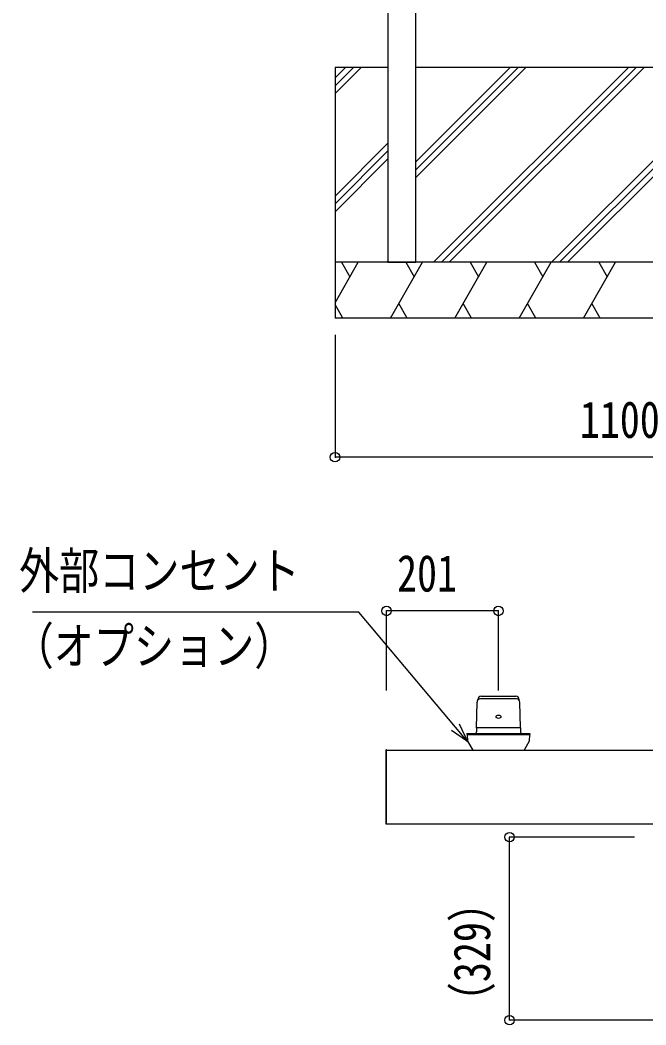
# Model space of a CAD drawing. Units: millimetres, scale not verified. Extents: x -8418 to 8410, y -5948 to 5940.
# Drawn here: x 84 to 1208, y -787 to 1017 of the extents above; entities that cross this region are included whole.
import ezdxf
from ezdxf.enums import TextEntityAlignment as Align

# ---------------------------------------------------------------- set-up
doc = ezdxf.new("R2010")
doc.units = ezdxf.units.MM
doc.header["$LTSCALE"] = 30
for name, color, linetype in [('0-3_YKK_13', 4, 'Continuous'), ('0-4_YKK_A1', 4, 'Continuous'), ('0-5_YKK_D', 6, 'Continuous')]:
    doc.layers.add(name, color=color, linetype=linetype)
doc.styles.add('ＭＳ ゴシック', font='')
doc.styles.get('ＭＳ ゴシック').set_extended_font_data('MS Gothic')

msp = doc.modelspace()

# ---------------------------------------------------------------- linework, layer by layer
at = {"layer": '0-3_YKK_13'}
for p, q in [((912.19, -197.08), (974.49, -197.08)), ((903.74, -254.08), (904.9, -207.55)), ((906.19, -204.1), (906.19, -203.08)), ((975.68, -201.75), (910.99, -201.75)), ((980.49, -204.1), (980.49, -203.08)), ((982.94, -254.08), (981.77, -207.55)), ((886.84, -264.08), (999.84, -264.08)), ((886.84, -264.08), (886.84, -266.08)), ((886.84, -266.08), (999.84, -266.08)), ((887.34, -266.08), (887.97, -278.07)), ((903.39, -264.08), (903.64, -261.08)), ((903.39, -264.08), (983.29, -264.08)), ((903.74, -254.08), (903.64, -261.08)), ((982.94, -254.08), (903.74, -254.08)), ((982.94, -254.08), (983.04, -261.08)), ((983.04, -261.08), (983.29, -264.08)), ((999.34, -266.08), (998.71, -278.07)), ((999.84, -264.08), (999.84, -266.08)), ((887.97, -278.08), (897.2, -294.08)), ((998.71, -278.08), (989.47, -294.08)), ((740.84, -294.62), (740.84, -425.55)), ((742.34, -293.59), (741.78, -293.62)), ((742.34, -294.58), (742.34, -293.59)), ((742.34, -425.59), (742.34, -294.58)), ((741.78, -426.55), (742.34, -426.59)), ((742.34, -426.59), (742.34, -425.59))]:
    msp.add_line(p, q, dxfattribs=at)
for centre, radius, start, end in [((912.19, -203.08), 6, 90, 180), ((974.49, -203.08), 6, 0, 90), ((910.99, -207.85), 6.1, 90, 180), ((975.68, -207.85), 6.1, 0, 90), ((741.84, -294.62), 1, 93.5, 180), ((741.84, -425.55), 1, 180, 266.5)]:
    msp.add_arc(centre, radius, start, end, dxfattribs=at)
msp.add_ellipse((943.34, -234.08), major_axis=(4.4, 0), ratio=0.681818, dxfattribs=at)
at = {"layer": '0-4_YKK_A1'}
for p, q in [((744.84, 1054.4), (744.84, 581.9)), ((794.84, 581.9), (794.84, 1056.9)), ((649.84, 931.9), (649.84, 481.9)), ((744.84, 931.9), (649.84, 931.9)), ((649.84, 913.09), (668.65, 931.9)), ((649.84, 898.94), (682.79, 931.9)), ((649.84, 884.8), (696.93, 931.9)), ((794.84, 762.22), (964.51, 931.9)), ((794.84, 748.08), (978.65, 931.9)), ((794.84, 733.94), (992.79, 931.9)), ((826.64, 581.9), (1176.64, 931.9)), ((840.78, 581.9), (1190.78, 931.9)), ((854.92, 581.9), (1204.92, 931.9)), ((1038.77, 581.9), (1388.77, 931.9)), ((1052.91, 581.9), (1402.91, 931.9)), ((1067.06, 581.9), (1417.06, 931.9)), ((649.84, 700.95), (744.84, 795.95)), ((649.84, 686.81), (744.84, 781.81)), ((649.84, 672.67), (744.84, 767.67)), ((1749.84, 581.9), (649.84, 581.9)), ((649.84, 509.41), (691.68, 581.9)), ((661.68, 581.9), (676.68, 555.91)), ((742.91, 581.9), (744.84, 583.82)), ((744.84, 581.9), (794.84, 581.9)), ((749.42, 481.9), (807.15, 581.9)), ((777.15, 581.9), (792.15, 555.91)), ((864.89, 481.9), (922.62, 581.9)), ((892.62, 581.9), (907.62, 555.91)), ((980.36, 481.9), (1038.09, 581.9)), ((1008.09, 581.9), (1023.09, 555.91)), ((1095.83, 481.9), (1153.56, 581.9)), ((1123.56, 581.9), (1138.56, 555.91)), ((663.95, 481.9), (649.84, 506.34)), ((779.42, 481.9), (764.42, 507.88)), ((894.89, 481.9), (879.89, 507.88)), ((1010.36, 481.9), (995.36, 507.88)), ((1125.83, 481.9), (1110.83, 507.88)), ((1749.84, 481.9), (649.84, 481.9)), ((742.34, -294.08), (1657.34, -294.08)), ((742.34, -426.08), (1657.34, -426.08))]:
    msp.add_line(p, q, dxfattribs=at)
msp.add_lwpolyline([(1604.84, 931.9), (1199.84, 931.9), (794.84, 931.9)], dxfattribs=at)
at = {"layer": '0-5_YKK_D'}
for p, q in [((649.84, 451.9), (649.84, 230.9)), ((1749.84, 231.9), (649.84, 231.9)), ((742.34, -187.08), (742.34, -43.08)), ((943.34, -44.08), (742.34, -44.08)), ((943.34, -187.08), (943.34, -43.08)), ((1187.5, -450.08), (962.34, -450.08)), ((963.34, -778.79), (963.34, -450.08)), ((1770.81, -778.79), (962.34, -778.79))]:
    msp.add_line(p, q, dxfattribs=at)
for points in [[(887.89, -278.71), (866.04, -252.67), (692.74, -46.14), (106.86, -46.14)], [(873.02, -246.81), (887.89, -278.71), (859.06, -258.52)]]:
    msp.add_lwpolyline(points, dxfattribs=at)
for centre in [(649.84, 231.9), (742.34, -44.08), (943.34, -44.08), (963.34, -450.08), (963.34, -778.79)]:
    msp.add_circle(centre, 8.5, dxfattribs=at)

# ---------------------------------------------------------------- texts
at = {"layer": '0-5_YKK_D', "style": 'ＭＳ ゴシック', "width": 0.8}
for s, p in [('1100', (1089.44, 246.9)), ('外部コンセント', (82.47, -24.57)), ('201', (761.24, -29.08)), ('（オプション）', (72.87, -159.57))]:
    msp.add_text(s, height=65.98, dxfattribs=at).set_placement(p, align=Align.BOTTOM_LEFT)
msp.add_text('（329）', height=65.98, rotation=90, dxfattribs=at).set_placement((948.34, -782.44), align=Align.BOTTOM_LEFT)

doc.saveas('drawing.dxf')
